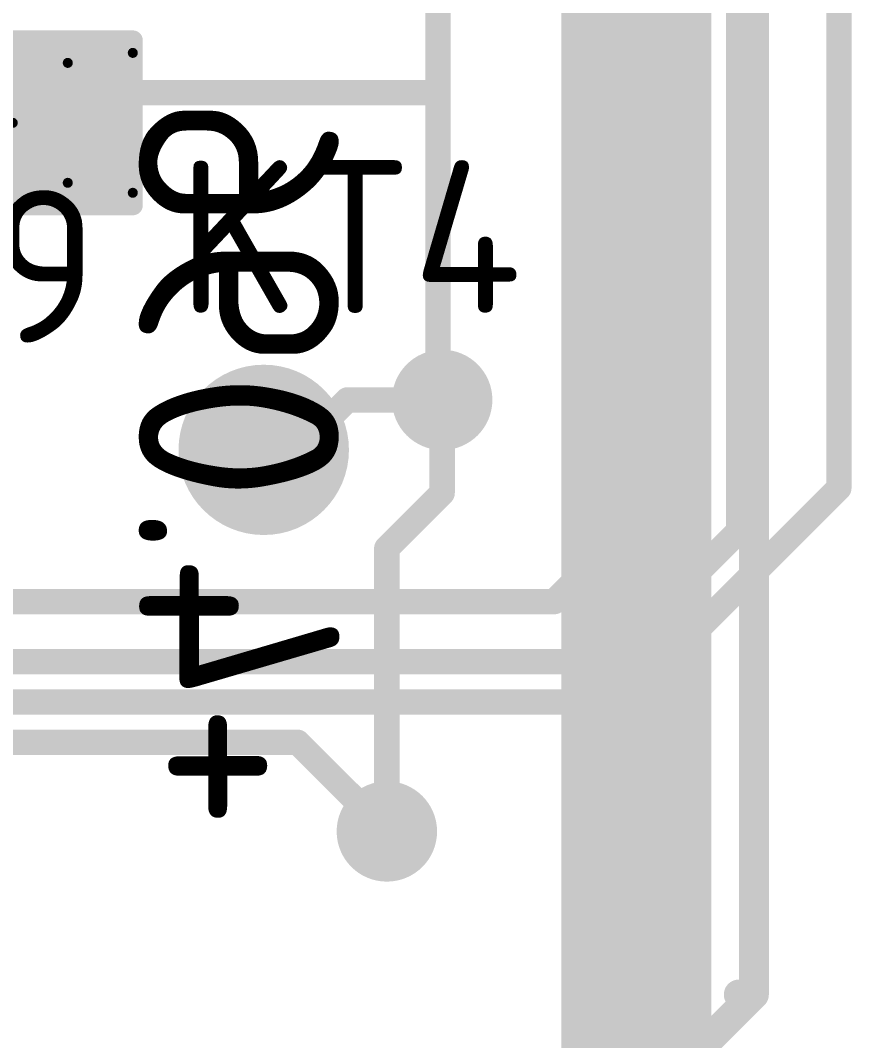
# Model space of a CAD drawing. Header units: inches. Extents: x 0 to 220, y 0 to 115.
# Drawn here: x 173.57 to 181.88, y 53.84 to 64.05 of the extents above; entities that cross this region are included whole.
import ezdxf

# ---------------------------------------------------------------- set-up
doc = ezdxf.new("R2010")
doc.units = ezdxf.units.IN
for name, color, linetype in [('Bottom Layer- Bottom', 5, 'Continuous'), ('Bottom Overlay- Bot Silk', 54, 'Continuous'), ('Bottom Solder- Bot Mask', 6, 'Continuous'), ('Mechanical 13', 56, 'Continuous'), ('Mechanical 15', 56, 'Continuous'), ('Multi-Layer', 9, 'Continuous'), ('Top Layer- Top', 1, 'Continuous'), ('Top Overlay- Top Silk', 2, 'Continuous'), ('Top Paste- Top Paste', 8, 'Continuous'), ('Top Solder- Top Mask', 216, 'Continuous')]:
    doc.layers.add(name, color=color, linetype=linetype)
doc.styles.add('GOST type B', font='', dxfattribs={"height": 0.2})
doc.styles.get('GOST type B').set_extended_font_data('GOST type B')

# ---------------------------------------------------------------- blocks, each defined once
blk = doc.blocks.new('OTV10_16')
at = {"layer": 'Bottom Layer- Bottom'}
h = blk.add_hatch(color=7, dxfattribs=at)
edge = h.paths.add_edge_path()
edge.add_arc((0, 0), 0.75, 0, 360)
at = {"layer": 'Bottom Solder- Bot Mask'}
h = blk.add_hatch(color=7, dxfattribs=at)
edge = h.paths.add_edge_path()
edge.add_arc((0, 0), 0.852, 0, 360)
at = {"layer": 'Multi-Layer'}
h = blk.add_hatch(color=9, dxfattribs=at)
edge = h.paths.add_edge_path()
edge.add_arc((0, 0), 0.75, 0, 360)
at = {"layer": 'Top Layer- Top'}
h = blk.add_hatch(color=7, dxfattribs=at)
edge = h.paths.add_edge_path()
edge.add_arc((0, 0), 0.75, 0, 360)
at = {"layer": 'Top Solder- Top Mask'}
h = blk.add_hatch(color=7, dxfattribs=at)
edge = h.paths.add_edge_path()
edge.add_arc((0, 0), 0.852, 0, 360)
blk = doc.blocks.new('CAP__0805_56')
at = {"layer": 'Top Layer- Top'}
for points in [[(-1.5, -0.625), (-1.5, 0.625), (-0.5, 0.625), (-0.5, -0.625)], [(0.5, -0.625), (0.5, 0.625), (1.5, 0.625), (1.5, -0.625)]]:
    blk.add_hatch(color=7, dxfattribs=at).paths.add_polyline_path(points)
at = {"layer": 'Top Paste- Top Paste'}
for points in [[(-1.5, -0.625), (-1.5, 0.625), (-0.5, 0.625), (-0.5, -0.625)], [(0.5, -0.625), (0.5, 0.625), (1.5, 0.625), (1.5, -0.625)]]:
    blk.add_hatch(color=7, dxfattribs=at).paths.add_polyline_path(points)
at = {"layer": 'Top Solder- Top Mask'}
for points in [[(-1.602, -0.727), (-1.602, 0.727), (-0.398, 0.727), (-0.398, -0.727)], [(0.398, -0.727), (0.398, 0.727), (1.602, 0.727), (1.602, -0.727)]]:
    blk.add_hatch(color=7, dxfattribs=at).paths.add_polyline_path(points)
at = {"layer": 'Mechanical 13'}
for points in [[(-0.949, 0.6, 0.1, 0.1, 0), (1.05, 0.6, 0.1, 0.1, 0)], [(-0.949, -0.6, 0.1, 0.1, 0), (-0.949, 0.6, 0.1, 0.1, 0)], [(1.05, -0.6, 0.1, 0.1, 0), (1.05, 0.6, 0.1, 0.1, 0)], [(-0.949, -0.6, 0.1, 0.1, 0), (1.05, -0.6, 0.1, 0.1, 0)]]:
    blk.add_lwpolyline(points, format="xyseb", dxfattribs=at)
for points in [[(-0.974, 0.6, 0.05, 0.05, 1), (-0.924, 0.6, 0.05, 0.05, 1)], [(-0.974, 0.6, 0.05, 0.05, 1), (-0.924, 0.6, 0.05, 0.05, 1)], [(1.025, 0.6, 0.05, 0.05, 1), (1.075, 0.6, 0.05, 0.05, 1)], [(1.025, 0.6, 0.05, 0.05, 1), (1.075, 0.6, 0.05, 0.05, 1)], [(-0.974, -0.6, 0.05, 0.05, 1), (-0.924, -0.6, 0.05, 0.05, 1)], [(-0.974, -0.6, 0.05, 0.05, 1), (-0.924, -0.6, 0.05, 0.05, 1)], [(1.025, -0.6, 0.05, 0.05, 1), (1.075, -0.6, 0.05, 0.05, 1)], [(1.025, -0.6, 0.05, 0.05, 1), (1.075, -0.6, 0.05, 0.05, 1)]]:
    blk.add_lwpolyline(points, format="xyseb", close=True, dxfattribs=at)
at = {"layer": 'Mechanical 15'}
for points in [[(-1.7, -0.7, 0.1, 0.1, 0), (-1.7, 0.7, 0.1, 0.1, 0)], [(-1.7, 0.7, 0.1, 0.1, 0), (1.7, 0.7, 0.1, 0.1, 0)], [(1.7, -0.7, 0.1, 0.1, 0), (1.7, 0.7, 0.1, 0.1, 0)], [(0, -0.5, 0.1, 0.1, 0), (0, 0.5, 0.1, 0.1, 0)], [(-0.5, 0, 0.1, 0.1, 0), (0.5, 0, 0.1, 0.1, 0)], [(-1.7, -0.7, 0.1, 0.1, 0), (1.7, -0.7, 0.1, 0.1, 0)]]:
    blk.add_lwpolyline(points, format="xyseb", dxfattribs=at)
for points in [[(-1.725, 0.7, 0.05, 0.05, 1), (-1.675, 0.7, 0.05, 0.05, 1)], [(-1.725, 0.7, 0.05, 0.05, 1), (-1.675, 0.7, 0.05, 0.05, 1)], [(1.675, 0.7, 0.05, 0.05, 1), (1.725, 0.7, 0.05, 0.05, 1)], [(1.675, 0.7, 0.05, 0.05, 1), (1.725, 0.7, 0.05, 0.05, 1)], [(-0.025, 0.5, 0.05, 0.05, 1), (0.025, 0.5, 0.05, 0.05, 1)], [(-0.525, 0, 0.05, 0.05, 1), (-0.475, 0, 0.05, 0.05, 1)], [(0.475, 0, 0.05, 0.05, 1), (0.525, 0, 0.05, 0.05, 1)], [(-0.025, -0.5, 0.05, 0.05, 1), (0.025, -0.5, 0.05, 0.05, 1)], [(-1.725, -0.7, 0.05, 0.05, 1), (-1.675, -0.7, 0.05, 0.05, 1)], [(-1.725, -0.7, 0.05, 0.05, 1), (-1.675, -0.7, 0.05, 0.05, 1)], [(1.675, -0.7, 0.05, 0.05, 1), (1.725, -0.7, 0.05, 0.05, 1)], [(1.675, -0.7, 0.05, 0.05, 1), (1.725, -0.7, 0.05, 0.05, 1)]]:
    blk.add_lwpolyline(points, format="xyseb", close=True, dxfattribs=at)
at = {"layer": 'Top Overlay- Top Silk'}
for points in [[(-1.7, 0.825, 0.2, 0.2, 0), (1.7, 0.825, 0.2, 0.2, 0)], [(-1.7, 0.825, 0.2, 0.2, 0), (-1.7, -0.825, 0.2, 0.2, 0)], [(1.7, 0.825, 0.2, 0.2, 0), (1.7, -0.825, 0.2, 0.2, 0)], [(-1.7, -0.825, 0.2, 0.2, 0), (1.7, -0.825, 0.2, 0.2, 0)]]:
    blk.add_lwpolyline(points, format="xyseb", dxfattribs=at)
for points in [[(-1.75, 0.825, 0.1, 0.1, 1), (-1.65, 0.825, 0.1, 0.1, 1)], [(-1.75, 0.825, 0.1, 0.1, 1), (-1.65, 0.825, 0.1, 0.1, 1)], [(1.65, 0.825, 0.1, 0.1, 1), (1.75, 0.825, 0.1, 0.1, 1)], [(1.65, 0.825, 0.1, 0.1, 1), (1.75, 0.825, 0.1, 0.1, 1)], [(-1.75, -0.825, 0.1, 0.1, 1), (-1.65, -0.825, 0.1, 0.1, 1)], [(-1.75, -0.825, 0.1, 0.1, 1), (-1.65, -0.825, 0.1, 0.1, 1)], [(1.65, -0.825, 0.1, 0.1, 1), (1.75, -0.825, 0.1, 0.1, 1)], [(1.65, -0.825, 0.1, 0.1, 1), (1.75, -0.825, 0.1, 0.1, 1)]]:
    blk.add_lwpolyline(points, format="xyseb", close=True, dxfattribs=at)

msp = doc.modelspace()

# ---------------------------------------------------------------- hatches: boundary and pattern name
at = {"layer": 'Bottom Layer- Bottom'}
h = msp.add_hatch(color=7, dxfattribs=at)
edge = h.paths.add_edge_path()
edge.add_arc((177.784, 60.25), 0.4, 0, 360)
h = msp.add_hatch(color=7, dxfattribs=at)
edge = h.paths.add_edge_path()
edge.add_arc((177.231, 55.932), 0.4, 0, 360)
at = {"layer": 'Bottom Solder- Bot Mask'}
h = msp.add_hatch(color=7, dxfattribs=at)
edge = h.paths.add_edge_path()
edge.add_arc((177.784, 60.25), 0.502, 0, 360)
h = msp.add_hatch(color=7, dxfattribs=at)
edge = h.paths.add_edge_path()
edge.add_arc((177.231, 55.932), 0.502, 0, 360)
at = {"layer": 'Top Layer- Top'}
h = msp.add_hatch(color=7, dxfattribs=at)
edge = h.paths.add_edge_path()
edge.add_arc((177.784, 60.25), 0.4, 0, 360)
h = msp.add_hatch(color=7, dxfattribs=at)
edge = h.paths.add_edge_path()
edge.add_arc((177.231, 55.932), 0.4, 0, 360)
at = {"layer": 'Top Solder- Top Mask'}
h = msp.add_hatch(color=7, dxfattribs=at)
edge = h.paths.add_edge_path()
edge.add_arc((177.784, 60.25), 0.502, 0, 360)
h = msp.add_hatch(color=7, dxfattribs=at)
edge = h.paths.add_edge_path()
edge.add_arc((177.231, 55.932), 0.502, 0, 360)

# ---------------------------------------------------------------- linework, layer by layer
at = {"layer": 'Bottom Layer- Bottom'}
for points in [[(179.725, 43.068, 1.5, 1.5, 0), (179.725, 67.585, 1.5, 1.5, 0)], [(177.784, 59.318, 0.254, 0.254, 0), (177.784, 60.25, 0.254, 0.254, 0)], [(177.231, 58.765, 0.254, 0.254, 0), (177.784, 59.318, 0.254, 0.254, 0)], [(177.231, 55.932, 0.254, 0.254, 0), (177.231, 58.765, 0.254, 0.254, 0)]]:
    msp.add_lwpolyline(points, format="xyseb", dxfattribs=at)
for points in [[(177.72, 60.25, 0.127, 0.127, 1), (177.847, 60.25, 0.127, 0.127, 1)], [(177.72, 59.318, 0.127, 0.127, 1), (177.847, 59.318, 0.127, 0.127, 1)], [(177.72, 59.318, 0.127, 0.127, 1), (177.847, 59.318, 0.127, 0.127, 1)], [(177.167, 58.765, 0.127, 0.127, 1), (177.294, 58.765, 0.127, 0.127, 1)], [(177.167, 58.765, 0.127, 0.127, 1), (177.294, 58.765, 0.127, 0.127, 1)], [(177.167, 55.932, 0.127, 0.127, 1), (177.294, 55.932, 0.127, 0.127, 1)]]:
    msp.add_lwpolyline(points, format="xyseb", close=True, dxfattribs=at)
at = {"layer": 'Top Layer- Top'}
for points in [[(180.75, 58.938, 0.254, 0.254, 0), (180.75, 91.75, 0.254, 0.254, 0)], [(180, 59.327, 0.254, 0.254, 0), (180, 91.6, 0.254, 0.254, 0)], [(181.75, 59.367, 0.254, 0.254, 0), (181.75, 91.321, 0.254, 0.254, 0)], [(177.741, 63.323, 0.254, 0.254, 0), (177.741, 66.287, 0.254, 0.254, 0)], [(173.991, 63.022, 0.254, 0.254, 0), (174.292, 63.323, 0.254, 0.254, 0)], [(174.292, 63.323, 0.254, 0.254, 0), (177.741, 63.323, 0.254, 0.254, 0)], [(177.741, 60.293, 0.254, 0.254, 0), (177.741, 63.323, 0.254, 0.254, 0)], [(176.337, 59.75, 0.254, 0.254, 0), (176.837, 60.25, 0.254, 0.254, 0)], [(176.837, 60.25, 0.254, 0.254, 0), (177.784, 60.25, 0.254, 0.254, 0)], [(177.741, 60.293, 0.254, 0.254, 0), (177.784, 60.25, 0.254, 0.254, 0)], [(176, 59.75, 0.254, 0.254, 0), (176.337, 59.75, 0.254, 0.254, 0)], [(178.905, 58.232, 0.254, 0.254, 0), (180, 59.327, 0.254, 0.254, 0)], [(179.611, 57.228, 0.254, 0.254, 0), (181.75, 59.367, 0.254, 0.254, 0)], [(179.444, 57.632, 0.254, 0.254, 0), (180.75, 58.938, 0.254, 0.254, 0)], [(159.415, 58.232, 0.254, 0.254, 0), (178.905, 58.232, 0.254, 0.254, 0)], [(158.377, 57.632, 0.254, 0.254, 0), (179.444, 57.632, 0.254, 0.254, 0)], [(156.872, 57.228, 0.254, 0.254, 0), (179.611, 57.228, 0.254, 0.254, 0)], [(150.676, 56.824, 0.254, 0.254, 0), (176.339, 56.824, 0.254, 0.254, 0)], [(176.339, 56.824, 0.254, 0.254, 0), (177.231, 55.932, 0.254, 0.254, 0)]]:
    msp.add_lwpolyline(points, format="xyseb", dxfattribs=at)
for points in [[(174.228, 63.323, 0.127, 0.127, 1), (174.355, 63.323, 0.127, 0.127, 1)], [(174.228, 63.323, 0.127, 0.127, 1), (174.355, 63.323, 0.127, 0.127, 1)], [(177.678, 63.323, 0.127, 0.127, 1), (177.805, 63.323, 0.127, 0.127, 1)], [(177.678, 63.323, 0.127, 0.127, 1), (177.805, 63.323, 0.127, 0.127, 1)], [(177.678, 63.323, 0.127, 0.127, 1), (177.805, 63.323, 0.127, 0.127, 1)], [(173.927, 63.022, 0.127, 0.127, 1), (174.054, 63.022, 0.127, 0.127, 1)], [(176.774, 60.25, 0.127, 0.127, 1), (176.901, 60.25, 0.127, 0.127, 1)], [(176.774, 60.25, 0.127, 0.127, 1), (176.901, 60.25, 0.127, 0.127, 1)], [(177.678, 60.293, 0.127, 0.127, 1), (177.805, 60.293, 0.127, 0.127, 1)], [(177.678, 60.293, 0.127, 0.127, 1), (177.805, 60.293, 0.127, 0.127, 1)], [(177.72, 60.25, 0.127, 0.127, 1), (177.847, 60.25, 0.127, 0.127, 1)], [(177.72, 60.25, 0.127, 0.127, 1), (177.847, 60.25, 0.127, 0.127, 1)], [(175.937, 59.75, 0.127, 0.127, 1), (176.064, 59.75, 0.127, 0.127, 1)], [(176.274, 59.75, 0.127, 0.127, 1), (176.401, 59.75, 0.127, 0.127, 1)], [(176.274, 59.75, 0.127, 0.127, 1), (176.401, 59.75, 0.127, 0.127, 1)], [(179.937, 59.327, 0.127, 0.127, 1), (180.064, 59.327, 0.127, 0.127, 1)], [(179.937, 59.327, 0.127, 0.127, 1), (180.064, 59.327, 0.127, 0.127, 1)], [(181.686, 59.367, 0.127, 0.127, 1), (181.813, 59.367, 0.127, 0.127, 1)], [(181.686, 59.367, 0.127, 0.127, 1), (181.813, 59.367, 0.127, 0.127, 1)], [(180.686, 58.938, 0.127, 0.127, 1), (180.813, 58.938, 0.127, 0.127, 1)], [(180.686, 58.938, 0.127, 0.127, 1), (180.813, 58.938, 0.127, 0.127, 1)], [(178.842, 58.232, 0.127, 0.127, 1), (178.969, 58.232, 0.127, 0.127, 1)], [(178.842, 58.232, 0.127, 0.127, 1), (178.969, 58.232, 0.127, 0.127, 1)], [(179.38, 57.632, 0.127, 0.127, 1), (179.507, 57.632, 0.127, 0.127, 1)], [(179.38, 57.632, 0.127, 0.127, 1), (179.507, 57.632, 0.127, 0.127, 1)], [(179.548, 57.228, 0.127, 0.127, 1), (179.675, 57.228, 0.127, 0.127, 1)], [(179.548, 57.228, 0.127, 0.127, 1), (179.675, 57.228, 0.127, 0.127, 1)], [(176.275, 56.824, 0.127, 0.127, 1), (176.402, 56.824, 0.127, 0.127, 1)], [(176.275, 56.824, 0.127, 0.127, 1), (176.402, 56.824, 0.127, 0.127, 1)], [(177.167, 55.932, 0.127, 0.127, 1), (177.294, 55.932, 0.127, 0.127, 1)]]:
    msp.add_lwpolyline(points, format="xyseb", close=True, dxfattribs=at)
at = {"layer": 'Top Overlay- Top Silk'}
for points in [[(180.9, 54.3, 0.3, 0.3, 0), (180.9, 94.9, 0.3, 0.3, 0)], [(179.979, 53.379, 0.3, 0.3, 0), (180.9, 54.3, 0.3, 0.3, 0)], [(180.75, 54.3, 0.3, 0.3, 0), (180.9, 54.3, 0.3, 0.3, 0)]]:
    msp.add_lwpolyline(points, format="xyseb", dxfattribs=at)
for points in [[(180.675, 54.3, 0.15, 0.15, 1), (180.825, 54.3, 0.15, 0.15, 1)], [(180.825, 54.3, 0.15, 0.15, 1), (180.975, 54.3, 0.15, 0.15, 1)], [(180.825, 54.3, 0.15, 0.15, 1), (180.975, 54.3, 0.15, 0.15, 1)], [(180.825, 54.3, 0.15, 0.15, 1), (180.975, 54.3, 0.15, 0.15, 1)]]:
    msp.add_lwpolyline(points, format="xyseb", close=True, dxfattribs=at)

# ---------------------------------------------------------------- block references
for name, p in [('CAP__0805_56', (172.991, 63.022)), ('OTV10_16', (176, 59.75))]:
    msp.add_blockref(name, p)

# ---------------------------------------------------------------- texts
at = {"layer": 'Bottom Overlay- Bot Silk', "style": 'GOST type B', "text_generation_flag": 2}
msp.add_text('+4.096', height=2, rotation=270, dxfattribs=at).set_placement((174.75, 55.932))
at = {"layer": 'Top Overlay- Top Silk', "style": 'GOST type B'}
for s, p in [('KT4', (175.141, 61.12)), ('C9', (172.23, 60.824))]:
    msp.add_text(s, height=1.524, dxfattribs=at).set_placement(p)

doc.saveas('drawing.dxf')
